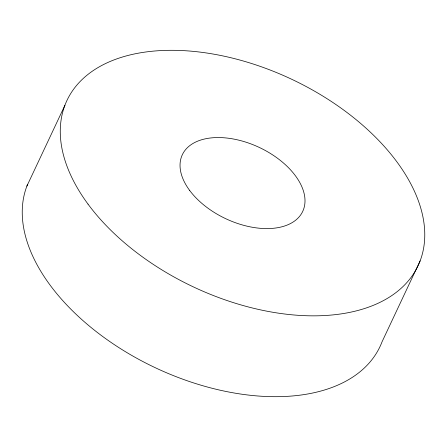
<?xml version="1.0" encoding="UTF-8"?>
<svg xmlns="http://www.w3.org/2000/svg" width="447" height="447" viewBox="0 0 447 447"><rect width="100%" height="100%" fill="white"/><g stroke="black" fill="none" stroke-linecap="round" stroke-linejoin="round"><path stroke-width="0.67" d="M26.881 186.114L64.927 105.263M420.119 260.886L382.073 341.737A194.02 114.862 25.2 0 1 162.015 370.803A194.02 114.862 25.2 0 1 27.636 184.225M189.55 190.288A66.525 39.381 25.2 0 0 297.708 218.387A66.525 39.381 25.2 0 0 240.307 140.542A66.525 39.381 25.2 0 0 189.55 190.288M88.025 204.123A194.02 114.862 25.2 0 0 403.485 286.074A194.02 114.862 25.2 0 0 236.055 59.026A194.02 114.862 25.2 0 0 88.025 204.123"/></g></svg>
